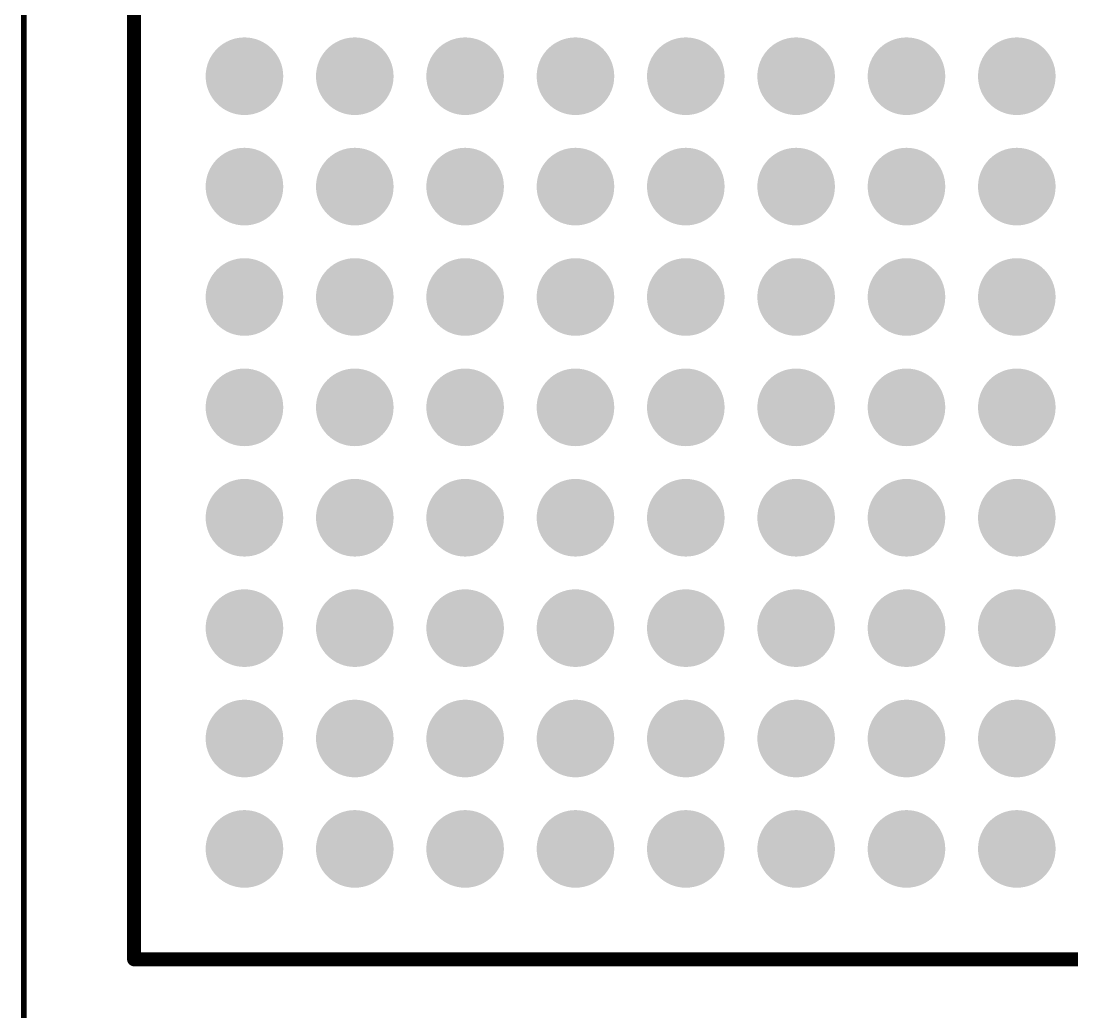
# Model space of a CAD drawing. Header units: inches. Extents: x -6.4 to 91.8, y -6.4 to 92.5.
# Drawn here: x 27.95 to 37.47, y 19.62 to 28.6 of the extents above; entities that cross this region are included whole.
import ezdxf

# ---------------------------------------------------------------- set-up
doc = ezdxf.new("R2010")
doc.units = ezdxf.units.IN
for name, color, linetype in [('Mechanical 13', 56, 'Continuous'), ('Mechanical 15', 56, 'Continuous'), ('TOP', 1, 'Continuous'), ('Top Overlay', 2, 'Continuous'), ('Top Paste', 8, 'Continuous'), ('Top Solder', 216, 'Continuous')]:
    doc.layers.add(name, color=color, linetype=linetype)

msp = doc.modelspace()

# ---------------------------------------------------------------- hatches: boundary and pattern name
at = {"layer": 'TOP'}
h = msp.add_hatch(color=1, dxfattribs=at)
edge = h.paths.add_edge_path()
edge.add_arc((29.972, 28.102), 0.25, 0, 360)
h = msp.add_hatch(color=1, dxfattribs=at)
edge = h.paths.add_edge_path()
edge.add_arc((30.972, 28.102), 0.25, 0, 360)
h = msp.add_hatch(color=1, dxfattribs=at)
edge = h.paths.add_edge_path()
edge.add_arc((31.972, 28.102), 0.25, 0, 360)
h = msp.add_hatch(color=1, dxfattribs=at)
edge = h.paths.add_edge_path()
edge.add_arc((32.972, 28.102), 0.25, 0, 360)
h = msp.add_hatch(color=1, dxfattribs=at)
edge = h.paths.add_edge_path()
edge.add_arc((33.972, 28.102), 0.25, 0, 360)
h = msp.add_hatch(color=1, dxfattribs=at)
edge = h.paths.add_edge_path()
edge.add_arc((34.972, 28.102), 0.25, 0, 360)
h = msp.add_hatch(color=1, dxfattribs=at)
edge = h.paths.add_edge_path()
edge.add_arc((35.972, 28.102), 0.25, 0, 360)
h = msp.add_hatch(color=1, dxfattribs=at)
edge = h.paths.add_edge_path()
edge.add_arc((36.972, 28.102), 0.25, 0, 360)
h = msp.add_hatch(color=1, dxfattribs=at)
edge = h.paths.add_edge_path()
edge.add_arc((29.972, 27.102), 0.25, 0, 360)
h = msp.add_hatch(color=1, dxfattribs=at)
edge = h.paths.add_edge_path()
edge.add_arc((30.972, 27.102), 0.25, 0, 360)
h = msp.add_hatch(color=1, dxfattribs=at)
edge = h.paths.add_edge_path()
edge.add_arc((31.972, 27.102), 0.25, 0, 360)
h = msp.add_hatch(color=1, dxfattribs=at)
edge = h.paths.add_edge_path()
edge.add_arc((32.972, 27.102), 0.25, 0, 360)
h = msp.add_hatch(color=1, dxfattribs=at)
edge = h.paths.add_edge_path()
edge.add_arc((33.972, 27.102), 0.25, 0, 360)
h = msp.add_hatch(color=1, dxfattribs=at)
edge = h.paths.add_edge_path()
edge.add_arc((34.972, 27.102), 0.25, 0, 360)
h = msp.add_hatch(color=1, dxfattribs=at)
edge = h.paths.add_edge_path()
edge.add_arc((35.972, 27.102), 0.25, 0, 360)
h = msp.add_hatch(color=1, dxfattribs=at)
edge = h.paths.add_edge_path()
edge.add_arc((36.972, 27.102), 0.25, 0, 360)
h = msp.add_hatch(color=1, dxfattribs=at)
edge = h.paths.add_edge_path()
edge.add_arc((29.972, 26.102), 0.25, 0, 360)
h = msp.add_hatch(color=1, dxfattribs=at)
edge = h.paths.add_edge_path()
edge.add_arc((30.972, 26.102), 0.25, 0, 360)
h = msp.add_hatch(color=1, dxfattribs=at)
edge = h.paths.add_edge_path()
edge.add_arc((31.972, 26.102), 0.25, 0, 360)
h = msp.add_hatch(color=1, dxfattribs=at)
edge = h.paths.add_edge_path()
edge.add_arc((32.972, 26.102), 0.25, 0, 360)
h = msp.add_hatch(color=1, dxfattribs=at)
edge = h.paths.add_edge_path()
edge.add_arc((33.972, 26.102), 0.25, 0, 360)
h = msp.add_hatch(color=1, dxfattribs=at)
edge = h.paths.add_edge_path()
edge.add_arc((34.972, 26.102), 0.25, 0, 360)
h = msp.add_hatch(color=1, dxfattribs=at)
edge = h.paths.add_edge_path()
edge.add_arc((35.972, 26.102), 0.25, 0, 360)
h = msp.add_hatch(color=1, dxfattribs=at)
edge = h.paths.add_edge_path()
edge.add_arc((36.972, 26.102), 0.25, 0, 360)
h = msp.add_hatch(color=1, dxfattribs=at)
edge = h.paths.add_edge_path()
edge.add_arc((29.972, 25.102), 0.25, 0, 360)
h = msp.add_hatch(color=1, dxfattribs=at)
edge = h.paths.add_edge_path()
edge.add_arc((30.972, 25.102), 0.25, 0, 360)
h = msp.add_hatch(color=1, dxfattribs=at)
edge = h.paths.add_edge_path()
edge.add_arc((31.972, 25.102), 0.25, 0, 360)
h = msp.add_hatch(color=1, dxfattribs=at)
edge = h.paths.add_edge_path()
edge.add_arc((32.972, 25.102), 0.25, 0, 360)
h = msp.add_hatch(color=1, dxfattribs=at)
edge = h.paths.add_edge_path()
edge.add_arc((33.972, 25.102), 0.25, 0, 360)
h = msp.add_hatch(color=1, dxfattribs=at)
edge = h.paths.add_edge_path()
edge.add_arc((34.972, 25.102), 0.25, 0, 360)
h = msp.add_hatch(color=1, dxfattribs=at)
edge = h.paths.add_edge_path()
edge.add_arc((35.972, 25.102), 0.25, 0, 360)
h = msp.add_hatch(color=1, dxfattribs=at)
edge = h.paths.add_edge_path()
edge.add_arc((36.972, 25.102), 0.25, 0, 360)
h = msp.add_hatch(color=1, dxfattribs=at)
edge = h.paths.add_edge_path()
edge.add_arc((29.972, 24.102), 0.25, 0, 360)
h = msp.add_hatch(color=1, dxfattribs=at)
edge = h.paths.add_edge_path()
edge.add_arc((30.972, 24.102), 0.25, 0, 360)
h = msp.add_hatch(color=1, dxfattribs=at)
edge = h.paths.add_edge_path()
edge.add_arc((31.972, 24.102), 0.25, 0, 360)
h = msp.add_hatch(color=1, dxfattribs=at)
edge = h.paths.add_edge_path()
edge.add_arc((32.972, 24.102), 0.25, 0, 360)
h = msp.add_hatch(color=1, dxfattribs=at)
edge = h.paths.add_edge_path()
edge.add_arc((33.972, 24.102), 0.25, 0, 360)
h = msp.add_hatch(color=1, dxfattribs=at)
edge = h.paths.add_edge_path()
edge.add_arc((34.972, 24.102), 0.25, 0, 360)
h = msp.add_hatch(color=1, dxfattribs=at)
edge = h.paths.add_edge_path()
edge.add_arc((35.972, 24.102), 0.25, 0, 360)
h = msp.add_hatch(color=1, dxfattribs=at)
edge = h.paths.add_edge_path()
edge.add_arc((36.972, 24.102), 0.25, 0, 360)
h = msp.add_hatch(color=1, dxfattribs=at)
edge = h.paths.add_edge_path()
edge.add_arc((29.972, 23.102), 0.25, 0, 360)
h = msp.add_hatch(color=1, dxfattribs=at)
edge = h.paths.add_edge_path()
edge.add_arc((30.972, 23.102), 0.25, 0, 360)
h = msp.add_hatch(color=1, dxfattribs=at)
edge = h.paths.add_edge_path()
edge.add_arc((31.972, 23.102), 0.25, 0, 360)
h = msp.add_hatch(color=1, dxfattribs=at)
edge = h.paths.add_edge_path()
edge.add_arc((32.972, 23.102), 0.25, 0, 360)
h = msp.add_hatch(color=1, dxfattribs=at)
edge = h.paths.add_edge_path()
edge.add_arc((33.972, 23.102), 0.25, 0, 360)
h = msp.add_hatch(color=1, dxfattribs=at)
edge = h.paths.add_edge_path()
edge.add_arc((34.972, 23.102), 0.25, 0, 360)
h = msp.add_hatch(color=1, dxfattribs=at)
edge = h.paths.add_edge_path()
edge.add_arc((35.972, 23.102), 0.25, 0, 360)
h = msp.add_hatch(color=1, dxfattribs=at)
edge = h.paths.add_edge_path()
edge.add_arc((36.972, 23.102), 0.25, 0, 360)
h = msp.add_hatch(color=1, dxfattribs=at)
edge = h.paths.add_edge_path()
edge.add_arc((29.972, 22.102), 0.25, 0, 360)
h = msp.add_hatch(color=1, dxfattribs=at)
edge = h.paths.add_edge_path()
edge.add_arc((30.972, 22.102), 0.25, 0, 360)
h = msp.add_hatch(color=1, dxfattribs=at)
edge = h.paths.add_edge_path()
edge.add_arc((31.972, 22.102), 0.25, 0, 360)
h = msp.add_hatch(color=1, dxfattribs=at)
edge = h.paths.add_edge_path()
edge.add_arc((32.972, 22.102), 0.25, 0, 360)
h = msp.add_hatch(color=1, dxfattribs=at)
edge = h.paths.add_edge_path()
edge.add_arc((33.972, 22.102), 0.25, 0, 360)
h = msp.add_hatch(color=1, dxfattribs=at)
edge = h.paths.add_edge_path()
edge.add_arc((34.972, 22.102), 0.25, 0, 360)
h = msp.add_hatch(color=1, dxfattribs=at)
edge = h.paths.add_edge_path()
edge.add_arc((35.972, 22.102), 0.25, 0, 360)
h = msp.add_hatch(color=1, dxfattribs=at)
edge = h.paths.add_edge_path()
edge.add_arc((36.972, 22.102), 0.25, 0, 360)
h = msp.add_hatch(color=1, dxfattribs=at)
edge = h.paths.add_edge_path()
edge.add_arc((29.972, 21.102), 0.25, 0, 360)
h = msp.add_hatch(color=1, dxfattribs=at)
edge = h.paths.add_edge_path()
edge.add_arc((30.972, 21.102), 0.25, 0, 360)
h = msp.add_hatch(color=1, dxfattribs=at)
edge = h.paths.add_edge_path()
edge.add_arc((31.972, 21.102), 0.25, 0, 360)
h = msp.add_hatch(color=1, dxfattribs=at)
edge = h.paths.add_edge_path()
edge.add_arc((32.972, 21.102), 0.25, 0, 360)
h = msp.add_hatch(color=1, dxfattribs=at)
edge = h.paths.add_edge_path()
edge.add_arc((33.972, 21.102), 0.25, 0, 360)
h = msp.add_hatch(color=1, dxfattribs=at)
edge = h.paths.add_edge_path()
edge.add_arc((34.972, 21.102), 0.25, 0, 360)
h = msp.add_hatch(color=1, dxfattribs=at)
edge = h.paths.add_edge_path()
edge.add_arc((35.972, 21.102), 0.25, 0, 360)
h = msp.add_hatch(color=1, dxfattribs=at)
edge = h.paths.add_edge_path()
edge.add_arc((36.972, 21.102), 0.25, 0, 360)
at = {"layer": 'Top Paste'}
h = msp.add_hatch(color=8, dxfattribs=at)
edge = h.paths.add_edge_path()
edge.add_arc((29.972, 28.102), 0.25, 0, 360)
h = msp.add_hatch(color=8, dxfattribs=at)
edge = h.paths.add_edge_path()
edge.add_arc((30.972, 28.102), 0.25, 0, 360)
h = msp.add_hatch(color=8, dxfattribs=at)
edge = h.paths.add_edge_path()
edge.add_arc((31.972, 28.102), 0.25, 0, 360)
h = msp.add_hatch(color=8, dxfattribs=at)
edge = h.paths.add_edge_path()
edge.add_arc((32.972, 28.102), 0.25, 0, 360)
h = msp.add_hatch(color=8, dxfattribs=at)
edge = h.paths.add_edge_path()
edge.add_arc((33.972, 28.102), 0.25, 0, 360)
h = msp.add_hatch(color=8, dxfattribs=at)
edge = h.paths.add_edge_path()
edge.add_arc((34.972, 28.102), 0.25, 0, 360)
h = msp.add_hatch(color=8, dxfattribs=at)
edge = h.paths.add_edge_path()
edge.add_arc((35.972, 28.102), 0.25, 0, 360)
h = msp.add_hatch(color=8, dxfattribs=at)
edge = h.paths.add_edge_path()
edge.add_arc((36.972, 28.102), 0.25, 0, 360)
h = msp.add_hatch(color=8, dxfattribs=at)
edge = h.paths.add_edge_path()
edge.add_arc((29.972, 27.102), 0.25, 0, 360)
h = msp.add_hatch(color=8, dxfattribs=at)
edge = h.paths.add_edge_path()
edge.add_arc((30.972, 27.102), 0.25, 0, 360)
h = msp.add_hatch(color=8, dxfattribs=at)
edge = h.paths.add_edge_path()
edge.add_arc((31.972, 27.102), 0.25, 0, 360)
h = msp.add_hatch(color=8, dxfattribs=at)
edge = h.paths.add_edge_path()
edge.add_arc((32.972, 27.102), 0.25, 0, 360)
h = msp.add_hatch(color=8, dxfattribs=at)
edge = h.paths.add_edge_path()
edge.add_arc((33.972, 27.102), 0.25, 0, 360)
h = msp.add_hatch(color=8, dxfattribs=at)
edge = h.paths.add_edge_path()
edge.add_arc((34.972, 27.102), 0.25, 0, 360)
h = msp.add_hatch(color=8, dxfattribs=at)
edge = h.paths.add_edge_path()
edge.add_arc((35.972, 27.102), 0.25, 0, 360)
h = msp.add_hatch(color=8, dxfattribs=at)
edge = h.paths.add_edge_path()
edge.add_arc((36.972, 27.102), 0.25, 0, 360)
h = msp.add_hatch(color=8, dxfattribs=at)
edge = h.paths.add_edge_path()
edge.add_arc((29.972, 26.102), 0.25, 0, 360)
h = msp.add_hatch(color=8, dxfattribs=at)
edge = h.paths.add_edge_path()
edge.add_arc((30.972, 26.102), 0.25, 0, 360)
h = msp.add_hatch(color=8, dxfattribs=at)
edge = h.paths.add_edge_path()
edge.add_arc((31.972, 26.102), 0.25, 0, 360)
h = msp.add_hatch(color=8, dxfattribs=at)
edge = h.paths.add_edge_path()
edge.add_arc((32.972, 26.102), 0.25, 0, 360)
h = msp.add_hatch(color=8, dxfattribs=at)
edge = h.paths.add_edge_path()
edge.add_arc((33.972, 26.102), 0.25, 0, 360)
h = msp.add_hatch(color=8, dxfattribs=at)
edge = h.paths.add_edge_path()
edge.add_arc((34.972, 26.102), 0.25, 0, 360)
h = msp.add_hatch(color=8, dxfattribs=at)
edge = h.paths.add_edge_path()
edge.add_arc((35.972, 26.102), 0.25, 0, 360)
h = msp.add_hatch(color=8, dxfattribs=at)
edge = h.paths.add_edge_path()
edge.add_arc((36.972, 26.102), 0.25, 0, 360)
h = msp.add_hatch(color=8, dxfattribs=at)
edge = h.paths.add_edge_path()
edge.add_arc((29.972, 25.102), 0.25, 0, 360)
h = msp.add_hatch(color=8, dxfattribs=at)
edge = h.paths.add_edge_path()
edge.add_arc((30.972, 25.102), 0.25, 0, 360)
h = msp.add_hatch(color=8, dxfattribs=at)
edge = h.paths.add_edge_path()
edge.add_arc((31.972, 25.102), 0.25, 0, 360)
h = msp.add_hatch(color=8, dxfattribs=at)
edge = h.paths.add_edge_path()
edge.add_arc((32.972, 25.102), 0.25, 0, 360)
h = msp.add_hatch(color=8, dxfattribs=at)
edge = h.paths.add_edge_path()
edge.add_arc((33.972, 25.102), 0.25, 0, 360)
h = msp.add_hatch(color=8, dxfattribs=at)
edge = h.paths.add_edge_path()
edge.add_arc((34.972, 25.102), 0.25, 0, 360)
h = msp.add_hatch(color=8, dxfattribs=at)
edge = h.paths.add_edge_path()
edge.add_arc((35.972, 25.102), 0.25, 0, 360)
h = msp.add_hatch(color=8, dxfattribs=at)
edge = h.paths.add_edge_path()
edge.add_arc((36.972, 25.102), 0.25, 0, 360)
h = msp.add_hatch(color=8, dxfattribs=at)
edge = h.paths.add_edge_path()
edge.add_arc((29.972, 24.102), 0.25, 0, 360)
h = msp.add_hatch(color=8, dxfattribs=at)
edge = h.paths.add_edge_path()
edge.add_arc((30.972, 24.102), 0.25, 0, 360)
h = msp.add_hatch(color=8, dxfattribs=at)
edge = h.paths.add_edge_path()
edge.add_arc((31.972, 24.102), 0.25, 0, 360)
h = msp.add_hatch(color=8, dxfattribs=at)
edge = h.paths.add_edge_path()
edge.add_arc((32.972, 24.102), 0.25, 0, 360)
h = msp.add_hatch(color=8, dxfattribs=at)
edge = h.paths.add_edge_path()
edge.add_arc((33.972, 24.102), 0.25, 0, 360)
h = msp.add_hatch(color=8, dxfattribs=at)
edge = h.paths.add_edge_path()
edge.add_arc((34.972, 24.102), 0.25, 0, 360)
h = msp.add_hatch(color=8, dxfattribs=at)
edge = h.paths.add_edge_path()
edge.add_arc((35.972, 24.102), 0.25, 0, 360)
h = msp.add_hatch(color=8, dxfattribs=at)
edge = h.paths.add_edge_path()
edge.add_arc((36.972, 24.102), 0.25, 0, 360)
h = msp.add_hatch(color=8, dxfattribs=at)
edge = h.paths.add_edge_path()
edge.add_arc((29.972, 23.102), 0.25, 0, 360)
h = msp.add_hatch(color=8, dxfattribs=at)
edge = h.paths.add_edge_path()
edge.add_arc((30.972, 23.102), 0.25, 0, 360)
h = msp.add_hatch(color=8, dxfattribs=at)
edge = h.paths.add_edge_path()
edge.add_arc((31.972, 23.102), 0.25, 0, 360)
h = msp.add_hatch(color=8, dxfattribs=at)
edge = h.paths.add_edge_path()
edge.add_arc((32.972, 23.102), 0.25, 0, 360)
h = msp.add_hatch(color=8, dxfattribs=at)
edge = h.paths.add_edge_path()
edge.add_arc((33.972, 23.102), 0.25, 0, 360)
h = msp.add_hatch(color=8, dxfattribs=at)
edge = h.paths.add_edge_path()
edge.add_arc((34.972, 23.102), 0.25, 0, 360)
h = msp.add_hatch(color=8, dxfattribs=at)
edge = h.paths.add_edge_path()
edge.add_arc((35.972, 23.102), 0.25, 0, 360)
h = msp.add_hatch(color=8, dxfattribs=at)
edge = h.paths.add_edge_path()
edge.add_arc((36.972, 23.102), 0.25, 0, 360)
h = msp.add_hatch(color=8, dxfattribs=at)
edge = h.paths.add_edge_path()
edge.add_arc((29.972, 22.102), 0.25, 0, 360)
h = msp.add_hatch(color=8, dxfattribs=at)
edge = h.paths.add_edge_path()
edge.add_arc((30.972, 22.102), 0.25, 0, 360)
h = msp.add_hatch(color=8, dxfattribs=at)
edge = h.paths.add_edge_path()
edge.add_arc((31.972, 22.102), 0.25, 0, 360)
h = msp.add_hatch(color=8, dxfattribs=at)
edge = h.paths.add_edge_path()
edge.add_arc((32.972, 22.102), 0.25, 0, 360)
h = msp.add_hatch(color=8, dxfattribs=at)
edge = h.paths.add_edge_path()
edge.add_arc((33.972, 22.102), 0.25, 0, 360)
h = msp.add_hatch(color=8, dxfattribs=at)
edge = h.paths.add_edge_path()
edge.add_arc((34.972, 22.102), 0.25, 0, 360)
h = msp.add_hatch(color=8, dxfattribs=at)
edge = h.paths.add_edge_path()
edge.add_arc((35.972, 22.102), 0.25, 0, 360)
h = msp.add_hatch(color=8, dxfattribs=at)
edge = h.paths.add_edge_path()
edge.add_arc((36.972, 22.102), 0.25, 0, 360)
h = msp.add_hatch(color=8, dxfattribs=at)
edge = h.paths.add_edge_path()
edge.add_arc((29.972, 21.102), 0.25, 0, 360)
h = msp.add_hatch(color=8, dxfattribs=at)
edge = h.paths.add_edge_path()
edge.add_arc((30.972, 21.102), 0.25, 0, 360)
h = msp.add_hatch(color=8, dxfattribs=at)
edge = h.paths.add_edge_path()
edge.add_arc((31.972, 21.102), 0.25, 0, 360)
h = msp.add_hatch(color=8, dxfattribs=at)
edge = h.paths.add_edge_path()
edge.add_arc((32.972, 21.102), 0.25, 0, 360)
h = msp.add_hatch(color=8, dxfattribs=at)
edge = h.paths.add_edge_path()
edge.add_arc((33.972, 21.102), 0.25, 0, 360)
h = msp.add_hatch(color=8, dxfattribs=at)
edge = h.paths.add_edge_path()
edge.add_arc((34.972, 21.102), 0.25, 0, 360)
h = msp.add_hatch(color=8, dxfattribs=at)
edge = h.paths.add_edge_path()
edge.add_arc((35.972, 21.102), 0.25, 0, 360)
h = msp.add_hatch(color=8, dxfattribs=at)
edge = h.paths.add_edge_path()
edge.add_arc((36.972, 21.102), 0.25, 0, 360)
at = {"layer": 'Top Solder'}
h = msp.add_hatch(color=216, dxfattribs=at)
edge = h.paths.add_edge_path()
edge.add_arc((29.972, 28.102), 0.3516, 0, 360)
h = msp.add_hatch(color=216, dxfattribs=at)
edge = h.paths.add_edge_path()
edge.add_arc((30.972, 28.102), 0.3516, 0, 360)
h = msp.add_hatch(color=216, dxfattribs=at)
edge = h.paths.add_edge_path()
edge.add_arc((31.972, 28.102), 0.3516, 0, 360)
h = msp.add_hatch(color=216, dxfattribs=at)
edge = h.paths.add_edge_path()
edge.add_arc((32.972, 28.102), 0.3516, 0, 360)
h = msp.add_hatch(color=216, dxfattribs=at)
edge = h.paths.add_edge_path()
edge.add_arc((33.972, 28.102), 0.3516, 0, 360)
h = msp.add_hatch(color=216, dxfattribs=at)
edge = h.paths.add_edge_path()
edge.add_arc((34.972, 28.102), 0.3516, 0, 360)
h = msp.add_hatch(color=216, dxfattribs=at)
edge = h.paths.add_edge_path()
edge.add_arc((35.972, 28.102), 0.3516, 0, 360)
h = msp.add_hatch(color=216, dxfattribs=at)
edge = h.paths.add_edge_path()
edge.add_arc((36.972, 28.102), 0.3516, 0, 360)
h = msp.add_hatch(color=216, dxfattribs=at)
edge = h.paths.add_edge_path()
edge.add_arc((29.972, 27.102), 0.3516, 0, 360)
h = msp.add_hatch(color=216, dxfattribs=at)
edge = h.paths.add_edge_path()
edge.add_arc((30.972, 27.102), 0.3516, 0, 360)
h = msp.add_hatch(color=216, dxfattribs=at)
edge = h.paths.add_edge_path()
edge.add_arc((31.972, 27.102), 0.3516, 0, 360)
h = msp.add_hatch(color=216, dxfattribs=at)
edge = h.paths.add_edge_path()
edge.add_arc((32.972, 27.102), 0.3516, 0, 360)
h = msp.add_hatch(color=216, dxfattribs=at)
edge = h.paths.add_edge_path()
edge.add_arc((33.972, 27.102), 0.3516, 0, 360)
h = msp.add_hatch(color=216, dxfattribs=at)
edge = h.paths.add_edge_path()
edge.add_arc((34.972, 27.102), 0.3516, 0, 360)
h = msp.add_hatch(color=216, dxfattribs=at)
edge = h.paths.add_edge_path()
edge.add_arc((35.972, 27.102), 0.3516, 0, 360)
h = msp.add_hatch(color=216, dxfattribs=at)
edge = h.paths.add_edge_path()
edge.add_arc((36.972, 27.102), 0.3516, 0, 360)
h = msp.add_hatch(color=216, dxfattribs=at)
edge = h.paths.add_edge_path()
edge.add_arc((29.972, 26.102), 0.3516, 0, 360)
h = msp.add_hatch(color=216, dxfattribs=at)
edge = h.paths.add_edge_path()
edge.add_arc((30.972, 26.102), 0.3516, 0, 360)
h = msp.add_hatch(color=216, dxfattribs=at)
edge = h.paths.add_edge_path()
edge.add_arc((31.972, 26.102), 0.3516, 0, 360)
h = msp.add_hatch(color=216, dxfattribs=at)
edge = h.paths.add_edge_path()
edge.add_arc((32.972, 26.102), 0.3516, 0, 360)
h = msp.add_hatch(color=216, dxfattribs=at)
edge = h.paths.add_edge_path()
edge.add_arc((33.972, 26.102), 0.3516, 0, 360)
h = msp.add_hatch(color=216, dxfattribs=at)
edge = h.paths.add_edge_path()
edge.add_arc((34.972, 26.102), 0.3516, 0, 360)
h = msp.add_hatch(color=216, dxfattribs=at)
edge = h.paths.add_edge_path()
edge.add_arc((35.972, 26.102), 0.3516, 0, 360)
h = msp.add_hatch(color=216, dxfattribs=at)
edge = h.paths.add_edge_path()
edge.add_arc((36.972, 26.102), 0.3516, 0, 360)
h = msp.add_hatch(color=216, dxfattribs=at)
edge = h.paths.add_edge_path()
edge.add_arc((29.972, 25.102), 0.3516, 0, 360)
h = msp.add_hatch(color=216, dxfattribs=at)
edge = h.paths.add_edge_path()
edge.add_arc((30.972, 25.102), 0.3516, 0, 360)
h = msp.add_hatch(color=216, dxfattribs=at)
edge = h.paths.add_edge_path()
edge.add_arc((31.972, 25.102), 0.3516, 0, 360)
h = msp.add_hatch(color=216, dxfattribs=at)
edge = h.paths.add_edge_path()
edge.add_arc((32.972, 25.102), 0.3516, 0, 360)
h = msp.add_hatch(color=216, dxfattribs=at)
edge = h.paths.add_edge_path()
edge.add_arc((33.972, 25.102), 0.3516, 0, 360)
h = msp.add_hatch(color=216, dxfattribs=at)
edge = h.paths.add_edge_path()
edge.add_arc((34.972, 25.102), 0.3516, 0, 360)
h = msp.add_hatch(color=216, dxfattribs=at)
edge = h.paths.add_edge_path()
edge.add_arc((35.972, 25.102), 0.3516, 0, 360)
h = msp.add_hatch(color=216, dxfattribs=at)
edge = h.paths.add_edge_path()
edge.add_arc((36.972, 25.102), 0.3516, 0, 360)
h = msp.add_hatch(color=216, dxfattribs=at)
edge = h.paths.add_edge_path()
edge.add_arc((29.972, 24.102), 0.3516, 0, 360)
h = msp.add_hatch(color=216, dxfattribs=at)
edge = h.paths.add_edge_path()
edge.add_arc((30.972, 24.102), 0.3516, 0, 360)
h = msp.add_hatch(color=216, dxfattribs=at)
edge = h.paths.add_edge_path()
edge.add_arc((31.972, 24.102), 0.3516, 0, 360)
h = msp.add_hatch(color=216, dxfattribs=at)
edge = h.paths.add_edge_path()
edge.add_arc((32.972, 24.102), 0.3516, 0, 360)
h = msp.add_hatch(color=216, dxfattribs=at)
edge = h.paths.add_edge_path()
edge.add_arc((33.972, 24.102), 0.3516, 0, 360)
h = msp.add_hatch(color=216, dxfattribs=at)
edge = h.paths.add_edge_path()
edge.add_arc((34.972, 24.102), 0.3516, 0, 360)
h = msp.add_hatch(color=216, dxfattribs=at)
edge = h.paths.add_edge_path()
edge.add_arc((35.972, 24.102), 0.3516, 0, 360)
h = msp.add_hatch(color=216, dxfattribs=at)
edge = h.paths.add_edge_path()
edge.add_arc((36.972, 24.102), 0.3516, 0, 360)
h = msp.add_hatch(color=216, dxfattribs=at)
edge = h.paths.add_edge_path()
edge.add_arc((29.972, 23.102), 0.3516, 0, 360)
h = msp.add_hatch(color=216, dxfattribs=at)
edge = h.paths.add_edge_path()
edge.add_arc((30.972, 23.102), 0.3516, 0, 360)
h = msp.add_hatch(color=216, dxfattribs=at)
edge = h.paths.add_edge_path()
edge.add_arc((31.972, 23.102), 0.3516, 0, 360)
h = msp.add_hatch(color=216, dxfattribs=at)
edge = h.paths.add_edge_path()
edge.add_arc((32.972, 23.102), 0.3516, 0, 360)
h = msp.add_hatch(color=216, dxfattribs=at)
edge = h.paths.add_edge_path()
edge.add_arc((33.972, 23.102), 0.3516, 0, 360)
h = msp.add_hatch(color=216, dxfattribs=at)
edge = h.paths.add_edge_path()
edge.add_arc((34.972, 23.102), 0.3516, 0, 360)
h = msp.add_hatch(color=216, dxfattribs=at)
edge = h.paths.add_edge_path()
edge.add_arc((35.972, 23.102), 0.3516, 0, 360)
h = msp.add_hatch(color=216, dxfattribs=at)
edge = h.paths.add_edge_path()
edge.add_arc((36.972, 23.102), 0.3516, 0, 360)
h = msp.add_hatch(color=216, dxfattribs=at)
edge = h.paths.add_edge_path()
edge.add_arc((29.972, 22.102), 0.3516, 0, 360)
h = msp.add_hatch(color=216, dxfattribs=at)
edge = h.paths.add_edge_path()
edge.add_arc((30.972, 22.102), 0.3516, 0, 360)
h = msp.add_hatch(color=216, dxfattribs=at)
edge = h.paths.add_edge_path()
edge.add_arc((31.972, 22.102), 0.3516, 0, 360)
h = msp.add_hatch(color=216, dxfattribs=at)
edge = h.paths.add_edge_path()
edge.add_arc((32.972, 22.102), 0.3516, 0, 360)
h = msp.add_hatch(color=216, dxfattribs=at)
edge = h.paths.add_edge_path()
edge.add_arc((33.972, 22.102), 0.3516, 0, 360)
h = msp.add_hatch(color=216, dxfattribs=at)
edge = h.paths.add_edge_path()
edge.add_arc((34.972, 22.102), 0.3516, 0, 360)
h = msp.add_hatch(color=216, dxfattribs=at)
edge = h.paths.add_edge_path()
edge.add_arc((35.972, 22.102), 0.3516, 0, 360)
h = msp.add_hatch(color=216, dxfattribs=at)
edge = h.paths.add_edge_path()
edge.add_arc((36.972, 22.102), 0.3516, 0, 360)
h = msp.add_hatch(color=216, dxfattribs=at)
edge = h.paths.add_edge_path()
edge.add_arc((29.972, 21.102), 0.3516, 0, 360)
h = msp.add_hatch(color=216, dxfattribs=at)
edge = h.paths.add_edge_path()
edge.add_arc((30.972, 21.102), 0.3516, 0, 360)
h = msp.add_hatch(color=216, dxfattribs=at)
edge = h.paths.add_edge_path()
edge.add_arc((31.972, 21.102), 0.3516, 0, 360)
h = msp.add_hatch(color=216, dxfattribs=at)
edge = h.paths.add_edge_path()
edge.add_arc((32.972, 21.102), 0.3516, 0, 360)
h = msp.add_hatch(color=216, dxfattribs=at)
edge = h.paths.add_edge_path()
edge.add_arc((33.972, 21.102), 0.3516, 0, 360)
h = msp.add_hatch(color=216, dxfattribs=at)
edge = h.paths.add_edge_path()
edge.add_arc((34.972, 21.102), 0.3516, 0, 360)
h = msp.add_hatch(color=216, dxfattribs=at)
edge = h.paths.add_edge_path()
edge.add_arc((35.972, 21.102), 0.3516, 0, 360)
h = msp.add_hatch(color=216, dxfattribs=at)
edge = h.paths.add_edge_path()
edge.add_arc((36.972, 21.102), 0.3516, 0, 360)

# ---------------------------------------------------------------- linework, layer by layer
at = {"layer": 'Mechanical 13'}
for points in [[(28.972, 20.102, 0.127, 0.127, 0), (28.972, 55.102, 0.127, 0.127, 0)], [(28.972, 20.102, 0.127, 0.127, 0), (63.972, 20.102, 0.127, 0.127, 0)]]:
    msp.add_lwpolyline(points, format="xyseb", dxfattribs=at)
msp.add_lwpolyline([(28.9402, 20.102, 0.0635, 0.0635, 1), (29.0037, 20.102, 0.0635, 0.0635, 1)], format="xyseb", close=True, dxfattribs=at)
msp.add_lwpolyline([(28.9402, 20.102, 0.0635, 0.0635, 1), (29.0037, 20.102, 0.0635, 0.0635, 1)], format="xyseb", close=True, dxfattribs=at)
at = {"layer": 'Mechanical 15'}
msp.add_lwpolyline([(27.972, 19.102, 0.05, 0.05, 0), (27.972, 56.102, 0.05, 0.05, 0)], format="xyseb", dxfattribs=at)
at = {"layer": 'Top Overlay'}
for points in [[(28.972, 20.102, 0.127, 0.127, 0), (28.972, 25.182, 0.127, 0.127, 0)], [(28.972, 20.102, 0.127, 0.127, 0), (34.052, 20.102, 0.127, 0.127, 0)]]:
    msp.add_lwpolyline(points, format="xyseb", dxfattribs=at)
for points in [[(28.9402, 25.182, 0.0635, 0.0635, 1), (29.0037, 25.182, 0.0635, 0.0635, 1)], [(28.9402, 20.102, 0.0635, 0.0635, 1), (29.0037, 20.102, 0.0635, 0.0635, 1)], [(28.9402, 20.102, 0.0635, 0.0635, 1), (29.0037, 20.102, 0.0635, 0.0635, 1)], [(34.0202, 20.102, 0.0635, 0.0635, 1), (34.0837, 20.102, 0.0635, 0.0635, 1)]]:
    msp.add_lwpolyline(points, format="xyseb", close=True, dxfattribs=at)

doc.saveas('drawing.dxf')
